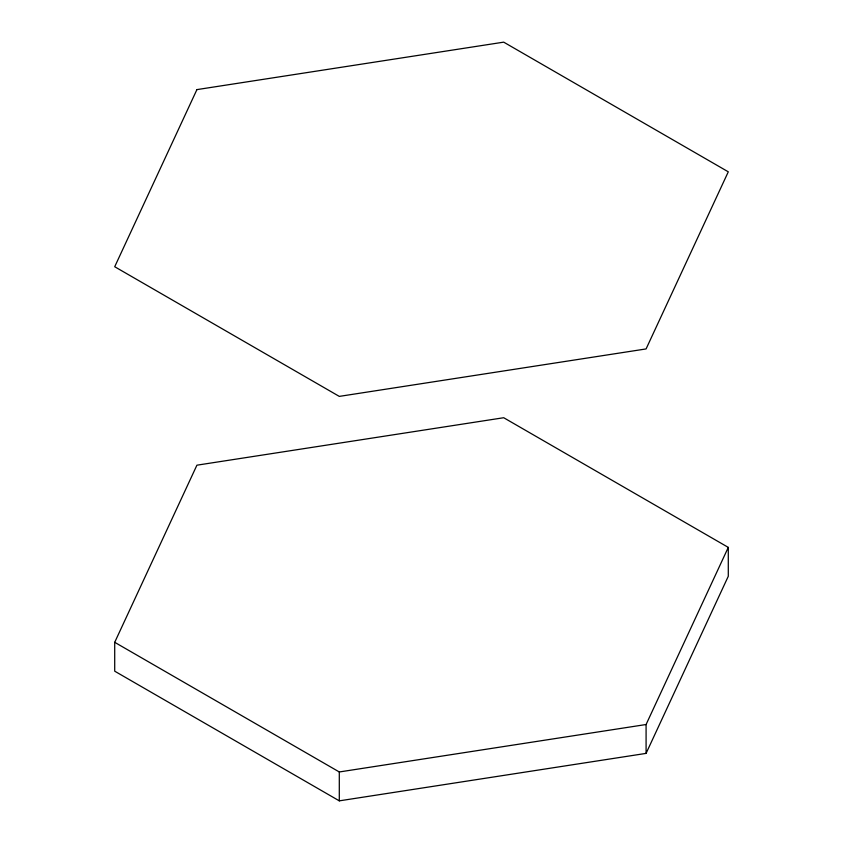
<?xml version="1.0" encoding="UTF-8"?>
<svg xmlns="http://www.w3.org/2000/svg" width="843" height="843" viewBox="0 0 843 843"><rect width="100%" height="100%" fill="white"/><g stroke="black" fill="none" stroke-linecap="round" stroke-linejoin="round"><path stroke-width="1.26" d="M114.711 642.313L196.914 465.188L503.703 417.728L728.289 547.392L728.289 576.264L646.086 753.389L339.297 800.85L114.711 671.186L114.711 642.313L339.297 771.967L646.086 724.516L728.289 547.392M646.086 724.516L646.086 753.389M339.297 771.967L339.297 800.85M196.914 89.611L114.711 266.736L339.297 396.389L646.086 348.928L728.289 171.814L503.703 42.15L196.914 89.611"/></g></svg>
